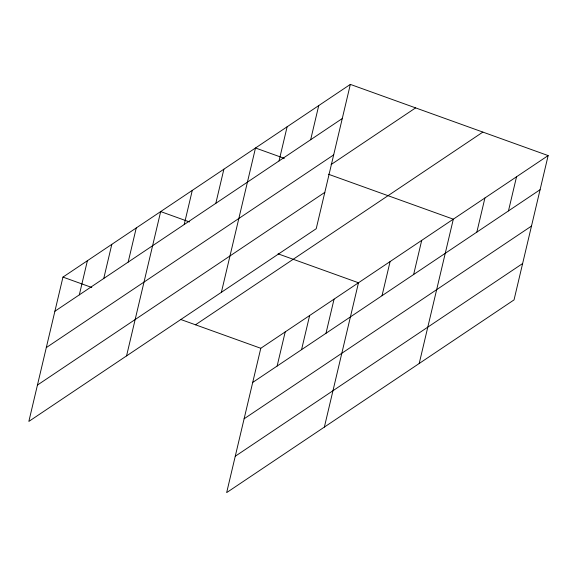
<?xml version="1.0" encoding="UTF-8"?>
<svg xmlns="http://www.w3.org/2000/svg" width="577" height="577" viewBox="0 0 577 577"><rect width="100%" height="100%" fill="white"/><g stroke="black" fill="none" stroke-linecap="round" stroke-linejoin="round"><path stroke-width="0.87" d="M350.34 84.393L62.965 277.104L28.85 421.419L316.218 228.716L350.34 84.393L548.15 155.581L514.035 299.896L226.66 492.607L260.782 348.284L548.15 155.581M79.323 294.861L87.394 260.717M103.752 278.482L111.815 244.338M128.173 262.102L136.244 227.958M126.558 355.901L160.673 211.579L189.494 221.95M184.214 224.525L192.285 190.381M215.82 203.328L223.89 169.184M221.388 292.308L255.503 147.986L284.331 158.358M279.044 160.933L287.115 126.789M310.657 139.735L318.728 105.591M277.133 366.049L285.204 331.905M301.562 349.662L309.633 315.525M325.991 333.282L334.061 299.146M324.368 427.088L358.483 282.766L278.071 253.83M382.024 295.705L390.095 261.569M413.637 274.508L421.708 240.371M419.205 363.496L453.32 219.173L328.349 174.204M476.854 232.113L484.925 197.976M508.467 210.915L516.538 176.778M54.894 311.241L342.269 118.537M46.297 347.599L333.672 154.896M331.075 164.575L415.613 107.885M37.447 385.061L324.815 192.357M195.502 324.793L482.87 132.09M252.712 382.428L540.079 189.718M244.114 418.787L531.482 226.076M235.257 456.248L522.632 263.538M62.965 277.104L91.786 287.476M180.37 319.348L260.782 348.284"/></g></svg>
